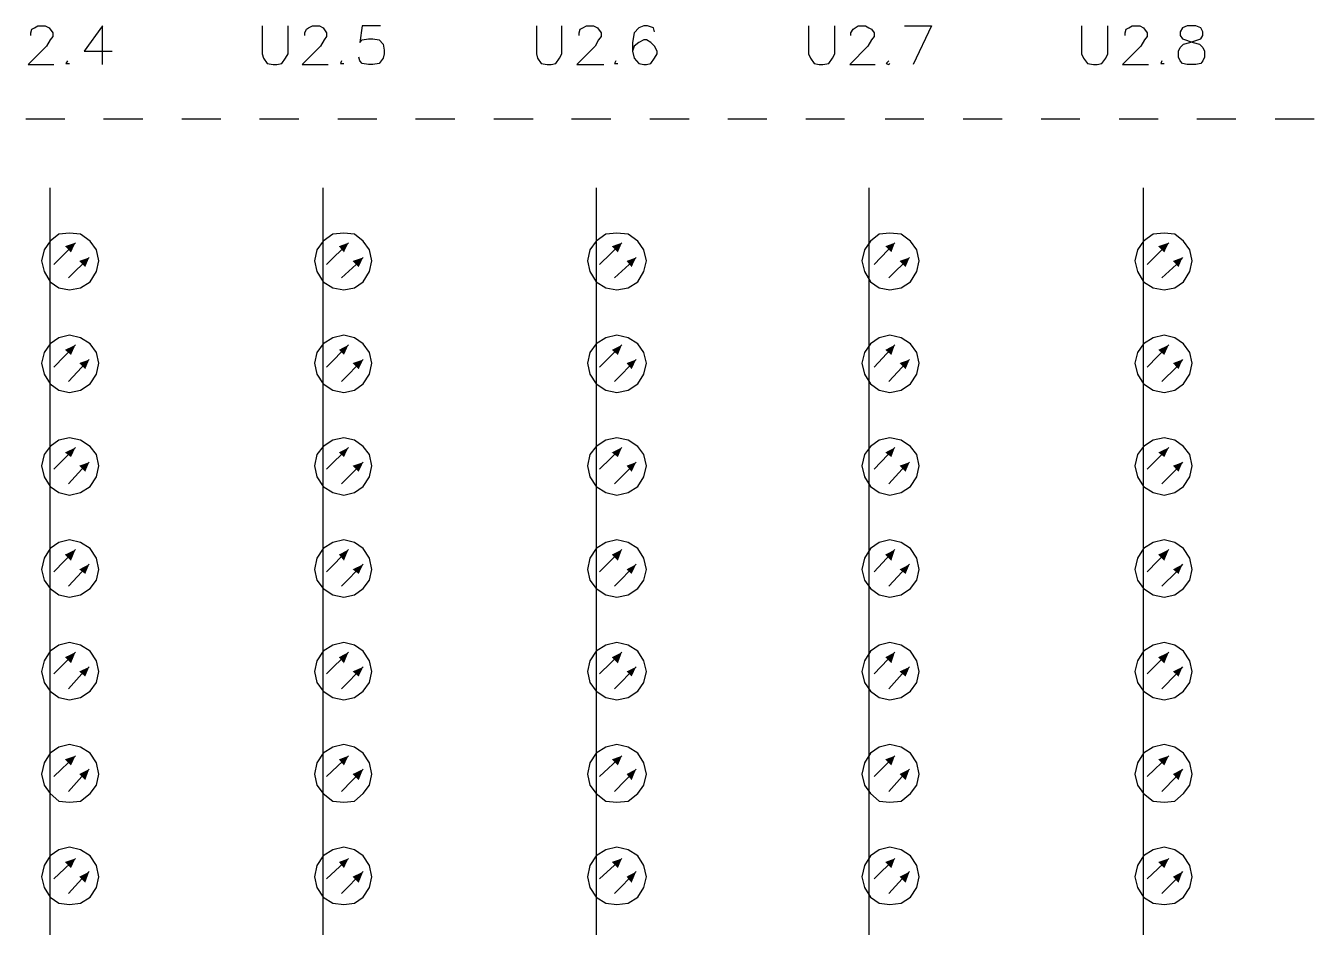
# Model space of a CAD drawing. Extents: x 386 to 646, y 166 to 262.
# Drawn here: x 447.6 to 514.1, y 215.6 to 262.2 of the extents above; entities that cross this region are included whole.
import ezdxf

# ---------------------------------------------------------------- set-up
doc = ezdxf.new("R2010")
doc.units = 0
doc.header["$MEASUREMENT"] = 0
doc.layers.get('0').update_dxf_attribs({"linetype": 'CONTINUOUS'})

msp = doc.modelspace()

# ---------------------------------------------------------------- hatches: boundary and pattern name
at = {"linetype": 'Continuous'}
for points in [[(449.98, 250.46), (450.216, 250.958), (449.666, 250.775)], [(464.056, 250.46), (464.292, 250.958), (463.794, 250.775)], [(478.184, 250.46), (478.393, 250.958), (477.869, 250.775)], [(492.285, 250.46), (492.469, 250.958), (491.971, 250.775)], [(506.361, 250.46), (506.597, 250.958), (506.046, 250.775)], [(450.714, 249.7), (450.924, 250.198), (450.4, 250.015)], [(464.816, 249.7), (465.052, 250.198), (464.501, 250.015)], [(478.891, 249.7), (479.127, 250.198), (478.629, 250.015)], [(493.019, 249.7), (493.229, 250.198), (492.705, 250.015)], [(507.095, 249.7), (507.304, 250.198), (506.806, 250.015)], [(449.98, 245.166), (450.216, 245.69), (449.666, 245.428)], [(464.056, 245.166), (464.292, 245.69), (463.794, 245.428)], [(478.184, 245.166), (478.393, 245.69), (477.869, 245.428)], [(492.285, 245.166), (492.469, 245.69), (491.971, 245.428)], [(506.361, 245.166), (506.597, 245.69), (506.046, 245.428)], [(450.714, 244.432), (450.924, 244.93), (450.4, 244.746)], [(464.816, 244.432), (465.052, 244.93), (464.501, 244.746)], [(478.891, 244.432), (479.127, 244.93), (478.629, 244.746)], [(493.019, 244.432), (493.229, 244.93), (492.705, 244.746)], [(507.095, 244.432), (507.304, 244.93), (506.806, 244.746)], [(449.98, 239.897), (450.216, 240.395), (449.666, 240.133)], [(464.056, 239.897), (464.292, 240.395), (463.794, 240.133)], [(478.184, 239.897), (478.393, 240.395), (477.869, 240.133)], [(492.285, 239.897), (492.469, 240.395), (491.971, 240.133)], [(506.361, 239.897), (506.597, 240.395), (506.046, 240.133)], [(450.714, 239.137), (450.924, 239.635), (450.4, 239.451)], [(464.816, 239.137), (465.052, 239.635), (464.501, 239.451)], [(478.891, 239.137), (479.127, 239.635), (478.629, 239.451)], [(493.019, 239.137), (493.229, 239.635), (492.705, 239.451)], [(507.095, 239.137), (507.304, 239.635), (506.806, 239.451)], [(449.98, 234.55), (450.216, 235.127), (449.666, 234.865)], [(464.056, 234.55), (464.292, 235.127), (463.794, 234.865)], [(478.184, 234.55), (478.393, 235.127), (477.869, 234.865)], [(492.285, 234.55), (492.469, 235.127), (491.971, 234.865)], [(506.361, 234.55), (506.597, 235.127), (506.046, 234.865)], [(450.714, 233.868), (450.924, 234.367), (450.4, 234.104)], [(464.816, 233.868), (465.052, 234.367), (464.501, 234.104)], [(478.891, 233.868), (479.127, 234.367), (478.629, 234.104)], [(493.019, 233.868), (493.229, 234.367), (492.705, 234.104)], [(507.095, 233.868), (507.304, 234.367), (506.806, 234.104)], [(449.98, 229.255), (450.216, 229.832), (449.666, 229.57)], [(464.056, 229.255), (464.292, 229.832), (463.794, 229.57)], [(478.184, 229.255), (478.393, 229.832), (477.869, 229.57)], [(492.285, 229.255), (492.469, 229.832), (491.971, 229.57)], [(506.361, 229.255), (506.597, 229.832), (506.046, 229.57)], [(450.714, 228.574), (450.924, 229.072), (450.4, 228.836)], [(464.816, 228.574), (465.052, 229.072), (464.501, 228.836)], [(478.891, 228.574), (479.127, 229.072), (478.629, 228.836)], [(493.019, 228.574), (493.229, 229.072), (492.705, 228.836)], [(507.095, 228.574), (507.304, 229.072), (506.806, 228.836)], [(449.98, 223.987), (450.216, 224.485), (449.666, 224.301)], [(464.056, 223.987), (464.292, 224.485), (463.794, 224.301)], [(478.184, 223.987), (478.393, 224.485), (477.869, 224.301)], [(492.285, 223.987), (492.469, 224.485), (491.971, 224.301)], [(506.361, 223.987), (506.597, 224.485), (506.046, 224.301)], [(450.714, 223.227), (450.924, 223.803), (450.4, 223.541)], [(464.816, 223.227), (465.052, 223.803), (464.501, 223.541)], [(478.891, 223.227), (479.127, 223.803), (478.629, 223.541)], [(493.019, 223.227), (493.229, 223.803), (492.705, 223.541)], [(507.095, 223.227), (507.304, 223.803), (506.806, 223.541)], [(449.98, 218.692), (450.216, 219.19), (449.666, 219.007)], [(464.056, 218.692), (464.292, 219.19), (463.794, 219.007)], [(478.184, 218.692), (478.393, 219.19), (477.869, 219.007)], [(492.285, 218.692), (492.469, 219.19), (491.971, 219.007)], [(506.361, 218.692), (506.597, 219.19), (506.046, 219.007)], [(450.714, 217.932), (450.924, 218.509), (450.4, 218.247)], [(464.816, 217.932), (465.052, 218.509), (464.501, 218.247)], [(478.891, 217.932), (479.127, 218.509), (478.629, 218.247)], [(493.019, 217.932), (493.229, 218.509), (492.705, 218.247)], [(507.095, 217.932), (507.304, 218.509), (506.806, 218.247)]]:
    msp.add_hatch(color=256, dxfattribs=at).paths.add_polyline_path(points)

# ---------------------------------------------------------------- linework, layer by layer
for p, q in [((447.909, 261.783), (447.962, 261.967)), ((447.962, 261.967), (448.093, 262.046)), ((448.093, 262.046), (448.276, 262.15)), ((448.276, 262.15), (448.643, 262.15)), ((448.643, 262.15), (448.853, 262.046)), ((448.853, 262.046), (449.037, 261.783)), ((451.605, 262.15), (450.662, 260.84)), ((451.605, 260.158), (451.605, 262.15)), ((459.836, 262.15), (459.836, 260.709)), ((461.172, 260.709), (461.172, 262.15)), ((462.037, 261.783), (462.116, 261.967)), ((462.116, 261.967), (462.221, 262.046)), ((462.221, 262.046), (462.431, 262.15)), ((462.431, 262.15), (462.798, 262.15)), ((462.798, 262.15), (462.981, 262.046)), ((462.981, 262.046), (463.164, 261.783)), ((464.999, 262.15), (464.868, 261.285)), ((465.943, 262.15), (464.999, 262.15)), ((473.99, 262.15), (473.99, 260.709)), ((475.3, 260.709), (475.3, 262.15)), ((476.191, 261.783), (476.244, 261.967)), ((476.244, 261.967), (476.375, 262.046)), ((476.375, 262.046), (476.558, 262.15)), ((476.558, 262.15), (476.925, 262.15)), ((476.925, 262.15), (477.135, 262.046)), ((477.135, 262.046), (477.319, 261.783)), ((479.258, 262.046), (479.022, 261.783)), ((479.52, 262.15), (479.258, 262.046)), ((479.704, 262.15), (479.52, 262.15)), ((480.018, 262.046), (479.704, 262.15)), ((480.071, 261.836), (480.018, 262.046)), ((488.013, 262.15), (488.013, 260.709)), ((489.376, 260.709), (489.376, 262.15)), ((490.188, 261.783), (490.319, 261.967)), ((490.319, 261.967), (490.581, 262.15)), ((490.581, 262.15), (490.948, 262.15)), ((490.948, 262.15), (491.132, 262.046)), ((491.132, 262.046), (491.263, 261.967)), ((491.263, 261.967), (491.394, 261.783)), ((492.967, 262.15), (494.356, 262.15)), ((494.356, 262.15), (493.412, 260.158)), ((502.088, 262.15), (502.088, 260.709)), ((503.451, 260.709), (503.451, 262.15)), ((504.342, 261.783), (504.395, 261.967)), ((504.395, 261.967), (504.526, 262.046)), ((504.526, 262.046), (504.709, 262.15)), ((504.709, 262.15), (505.103, 262.15)), ((505.103, 262.15), (505.286, 262.046)), ((505.286, 262.046), (505.469, 261.783)), ((507.304, 262.046), (507.173, 261.836)), ((507.173, 261.836), (507.173, 261.652)), ((507.54, 262.15), (507.304, 262.046)), ((507.986, 262.15), (507.54, 262.15)), ((508.248, 262.046), (507.986, 262.15)), ((508.353, 261.836), (508.248, 262.046)), ((508.353, 261.652), (508.353, 261.836)), ((447.909, 261.652), (447.909, 261.783)), ((448.906, 261.417), (448.722, 261.102)), ((449.037, 261.6), (448.906, 261.417)), ((449.037, 261.783), (449.037, 261.6)), ((462.037, 261.652), (462.037, 261.783)), ((463.033, 261.417), (462.85, 261.102)), ((463.164, 261.6), (463.033, 261.417)), ((463.164, 261.783), (463.164, 261.6)), ((464.868, 261.285), (464.999, 261.417)), ((464.999, 261.417), (465.314, 261.469)), ((465.314, 261.469), (465.55, 261.469)), ((465.55, 261.469), (465.864, 261.417)), ((465.864, 261.417), (466.074, 261.207)), ((466.074, 261.207), (466.126, 260.892)), ((476.191, 261.652), (476.191, 261.783)), ((477.187, 261.417), (477.004, 261.102)), ((477.319, 261.6), (477.187, 261.417)), ((477.319, 261.783), (477.319, 261.6)), ((479.022, 261.783), (478.944, 261.285)), ((478.944, 261.285), (478.944, 260.84)), ((479.258, 261.285), (479.022, 261.102)), ((479.52, 261.417), (479.258, 261.285)), ((479.651, 261.417), (479.52, 261.417)), ((479.887, 261.285), (479.651, 261.417)), ((480.071, 261.102), (479.887, 261.285)), ((490.188, 261.652), (490.188, 261.783)), ((491.263, 261.417), (491.079, 261.102)), ((491.394, 261.6), (491.263, 261.417)), ((491.394, 261.783), (491.394, 261.6)), ((504.342, 261.652), (504.342, 261.783)), ((505.338, 261.417), (505.155, 261.102)), ((505.469, 261.6), (505.338, 261.417)), ((505.469, 261.783), (505.469, 261.6)), ((507.173, 261.652), (507.304, 261.469)), ((507.173, 261.023), (507.357, 261.207)), ((507.304, 261.469), (507.855, 261.285)), ((507.357, 261.207), (507.671, 261.285)), ((507.671, 261.285), (508.248, 261.469)), ((507.855, 261.285), (508.169, 261.207)), ((508.169, 261.207), (508.353, 261.023)), ((508.248, 261.469), (508.353, 261.652)), ((448.722, 261.102), (447.778, 260.158)), ((450.662, 260.84), (452.103, 260.84)), ((459.836, 260.709), (459.914, 260.473)), ((459.914, 260.473), (460.098, 260.211)), ((460.858, 260.211), (461.041, 260.473)), ((461.041, 260.473), (461.172, 260.709)), ((462.85, 261.102), (461.906, 260.158)), ((464.868, 260.342), (464.816, 260.525)), ((466.074, 260.473), (465.864, 260.211)), ((466.126, 260.709), (466.074, 260.473)), ((466.126, 260.892), (466.126, 260.709)), ((473.99, 260.709), (474.042, 260.473)), ((474.042, 260.473), (474.226, 260.211)), ((474.986, 260.211), (475.169, 260.473)), ((475.169, 260.473), (475.3, 260.709)), ((477.004, 261.102), (476.06, 260.158)), ((479.022, 261.102), (478.944, 260.84)), ((478.944, 260.84), (479.022, 260.473)), ((479.022, 260.473), (479.258, 260.211)), ((479.887, 260.211), (480.071, 260.473)), ((480.202, 260.84), (480.071, 261.102)), ((480.071, 260.473), (480.202, 260.709)), ((480.202, 260.709), (480.202, 260.84)), ((488.013, 260.709), (488.118, 260.473)), ((488.118, 260.473), (488.301, 260.211)), ((489.061, 260.211), (489.245, 260.473)), ((489.245, 260.473), (489.376, 260.709)), ((491.079, 261.102), (490.136, 260.158)), ((502.088, 260.709), (502.193, 260.473)), ((502.193, 260.473), (502.403, 260.211)), ((503.137, 260.211), (503.346, 260.473)), ((503.346, 260.473), (503.451, 260.709)), ((505.155, 261.102), (504.211, 260.158)), ((507.095, 260.84), (507.173, 261.023)), ((507.095, 260.525), (507.095, 260.84)), ((507.173, 260.342), (507.095, 260.525)), ((508.353, 261.023), (508.431, 260.84)), ((508.431, 260.525), (508.353, 260.342)), ((508.431, 260.84), (508.431, 260.525)), ((447.778, 260.158), (449.089, 260.158)), ((449.797, 260.342), (449.718, 260.211)), ((449.718, 260.211), (449.902, 260.211)), ((460.098, 260.211), (460.412, 260.158)), ((460.412, 260.158), (460.596, 260.158)), ((460.596, 260.158), (460.858, 260.211)), ((461.906, 260.158), (463.243, 260.158)), ((463.925, 260.342), (463.872, 260.211)), ((463.872, 260.211), (464.056, 260.211)), ((464.999, 260.211), (464.868, 260.342)), ((465.314, 260.158), (464.999, 260.211)), ((465.55, 260.158), (465.314, 260.158)), ((465.864, 260.211), (465.55, 260.158)), ((474.226, 260.211), (474.54, 260.158)), ((474.54, 260.158), (474.75, 260.158)), ((474.75, 260.158), (474.986, 260.211)), ((476.06, 260.158), (477.45, 260.158)), ((478.079, 260.342), (478, 260.211)), ((478, 260.211), (478.184, 260.211)), ((479.258, 260.211), (479.52, 260.158)), ((479.52, 260.158), (479.651, 260.158)), ((479.651, 260.158), (479.887, 260.211)), ((488.301, 260.211), (488.563, 260.158)), ((488.563, 260.158), (488.747, 260.158)), ((488.747, 260.158), (489.061, 260.211)), ((490.136, 260.158), (491.446, 260.158)), ((492.154, 260.342), (492.023, 260.211)), ((492.023, 260.211), (492.154, 260.158)), ((492.154, 260.158), (492.207, 260.211)), ((502.403, 260.211), (502.717, 260.158)), ((502.717, 260.158), (502.901, 260.158)), ((502.901, 260.158), (503.137, 260.211)), ((504.211, 260.158), (505.548, 260.158)), ((506.23, 260.342), (506.177, 260.211)), ((506.177, 260.211), (506.361, 260.211)), ((507.304, 260.211), (507.173, 260.342)), ((507.54, 260.158), (507.304, 260.211)), ((507.986, 260.158), (507.54, 260.158)), ((508.248, 260.211), (507.986, 260.158)), ((508.353, 260.342), (508.248, 260.211)), ((449.666, 257.328), (447.647, 257.328)), ((453.676, 257.328), (451.658, 257.328)), ((457.713, 257.328), (455.694, 257.328)), ((461.723, 257.328), (459.705, 257.328)), ((465.759, 257.328), (463.741, 257.328)), ((469.77, 257.328), (467.751, 257.328)), ((473.806, 257.328), (471.788, 257.328)), ((477.817, 257.328), (475.798, 257.328)), ((481.853, 257.328), (479.835, 257.328)), ((485.863, 257.328), (483.845, 257.328)), ((489.874, 257.328), (487.882, 257.328)), ((493.963, 257.328), (491.971, 257.328)), ((497.999, 257.328), (495.981, 257.328)), ((502.01, 257.328), (500.018, 257.328)), ((506.046, 257.328), (504.028, 257.328)), ((510.056, 257.328), (508.038, 257.328)), ((514.093, 257.328), (512.075, 257.328)), ((448.906, 172.665), (448.906, 253.789)), ((462.981, 172.665), (462.981, 253.789)), ((477.056, 253.789), (477.056, 172.665)), ((491.132, 253.789), (491.132, 172.665)), ((505.286, 172.665), (505.286, 253.789)), ((449.351, 251.404), (448.906, 251.037)), ((449.902, 251.456), (449.351, 251.404)), ((450.478, 251.404), (449.902, 251.456)), ((450.976, 251.037), (450.478, 251.404)), ((463.479, 251.404), (462.981, 251.037)), ((464.056, 251.456), (463.479, 251.404)), ((464.606, 251.404), (464.056, 251.456)), ((465.052, 251.037), (464.606, 251.404)), ((477.554, 251.404), (477.056, 251.037)), ((478.131, 251.456), (477.554, 251.404)), ((478.708, 251.404), (478.131, 251.456)), ((479.206, 251.037), (478.708, 251.404)), ((491.656, 251.404), (491.211, 251.037)), ((492.207, 251.456), (491.656, 251.404)), ((492.783, 251.404), (492.207, 251.456)), ((493.281, 251.037), (492.783, 251.404)), ((505.784, 251.404), (505.286, 251.037)), ((506.361, 251.456), (505.784, 251.404)), ((506.911, 251.404), (506.361, 251.456)), ((507.357, 251.037), (506.911, 251.404)), ((448.591, 250.591), (448.46, 250.015)), ((448.906, 251.037), (448.591, 250.591)), ((450.216, 250.958), (449.089, 249.831)), ((451.291, 250.591), (450.976, 251.037)), ((451.422, 250.015), (451.291, 250.591)), ((462.666, 250.591), (462.535, 250.015)), ((462.981, 251.037), (462.666, 250.591)), ((464.292, 250.958), (463.164, 249.831)), ((465.366, 250.591), (465.052, 251.037)), ((465.497, 250.015), (465.366, 250.591)), ((476.742, 250.591), (476.611, 250.015)), ((477.056, 251.037), (476.742, 250.591)), ((478.393, 250.958), (477.24, 249.831)), ((479.52, 250.591), (479.206, 251.037)), ((479.651, 250.015), (479.52, 250.591)), ((490.896, 250.591), (490.765, 250.015)), ((491.211, 251.037), (490.896, 250.591)), ((492.469, 250.958), (491.394, 249.831)), ((493.596, 250.591), (493.281, 251.037)), ((493.727, 250.015), (493.596, 250.591)), ((504.971, 250.591), (504.84, 250.015)), ((505.286, 251.037), (504.971, 250.591)), ((506.597, 250.958), (505.469, 249.831)), ((507.671, 250.591), (507.357, 251.037)), ((507.802, 250.015), (507.671, 250.591)), ((448.46, 250.015), (448.591, 249.464)), ((450.924, 250.198), (449.849, 249.15)), ((451.291, 249.464), (451.422, 250.015)), ((462.535, 250.015), (462.666, 249.464)), ((465.052, 250.198), (464.685, 249.831)), ((465.366, 249.464), (465.497, 250.015)), ((476.611, 250.015), (476.742, 249.464)), ((479.127, 250.198), (478.76, 249.831)), ((479.52, 249.464), (479.651, 250.015)), ((490.765, 250.015), (490.896, 249.464)), ((493.229, 250.198), (492.154, 249.15)), ((493.596, 249.464), (493.727, 250.015)), ((504.84, 250.015), (504.971, 249.464)), ((507.304, 250.198), (506.99, 249.831)), ((507.671, 249.464), (507.802, 250.015)), ((448.591, 249.464), (448.906, 248.94)), ((450.976, 248.94), (451.291, 249.464)), ((462.666, 249.464), (462.981, 248.94)), ((464.685, 249.831), (463.925, 249.15)), ((465.052, 248.94), (465.366, 249.464)), ((476.742, 249.464), (477.056, 248.94)), ((478.76, 249.831), (478, 249.15)), ((479.206, 248.94), (479.52, 249.464)), ((490.896, 249.464), (491.211, 248.94)), ((493.281, 248.94), (493.596, 249.464)), ((504.971, 249.464), (505.286, 248.94)), ((506.99, 249.831), (506.23, 249.15)), ((507.357, 248.94), (507.671, 249.464)), ((448.906, 248.94), (449.351, 248.625)), ((449.351, 248.625), (449.902, 248.521)), ((449.902, 248.521), (450.478, 248.625)), ((450.478, 248.625), (450.976, 248.94)), ((462.981, 248.94), (463.479, 248.625)), ((463.479, 248.625), (464.056, 248.521)), ((464.056, 248.521), (464.606, 248.625)), ((464.606, 248.625), (465.052, 248.94)), ((477.056, 248.94), (477.554, 248.625)), ((477.554, 248.625), (478.131, 248.521)), ((478.131, 248.521), (478.708, 248.625)), ((478.708, 248.625), (479.206, 248.94)), ((491.211, 248.94), (491.656, 248.625)), ((491.656, 248.625), (492.207, 248.521)), ((492.207, 248.521), (492.783, 248.625)), ((492.783, 248.625), (493.281, 248.94)), ((505.286, 248.94), (505.784, 248.625)), ((505.784, 248.625), (506.361, 248.521)), ((506.361, 248.521), (506.911, 248.625)), ((506.911, 248.625), (507.357, 248.94)), ((449.351, 246.057), (448.906, 245.742)), ((449.902, 246.188), (449.351, 246.057)), ((450.478, 246.057), (449.902, 246.188)), ((450.976, 245.742), (450.478, 246.057)), ((463.479, 246.057), (462.981, 245.742)), ((464.056, 246.188), (463.479, 246.057)), ((464.606, 246.057), (464.056, 246.188)), ((465.052, 245.742), (464.606, 246.057)), ((477.554, 246.057), (477.056, 245.742)), ((478.131, 246.188), (477.554, 246.057)), ((478.708, 246.057), (478.131, 246.188)), ((479.206, 245.742), (478.708, 246.057)), ((491.656, 246.057), (491.211, 245.742)), ((492.207, 246.188), (491.656, 246.057)), ((492.783, 246.057), (492.207, 246.188)), ((493.281, 245.742), (492.783, 246.057)), ((505.784, 246.057), (505.286, 245.742)), ((506.361, 246.188), (505.784, 246.057)), ((506.911, 246.057), (506.361, 246.188)), ((507.357, 245.742), (506.911, 246.057)), ((448.591, 245.297), (448.46, 244.746)), ((448.906, 245.742), (448.591, 245.297)), ((450.216, 245.69), (449.089, 244.536)), ((451.291, 245.297), (450.976, 245.742)), ((451.422, 244.746), (451.291, 245.297)), ((462.666, 245.297), (462.535, 244.746)), ((462.981, 245.742), (462.666, 245.297)), ((464.292, 245.69), (463.164, 244.536)), ((465.366, 245.297), (465.052, 245.742)), ((465.497, 244.746), (465.366, 245.297)), ((476.742, 245.297), (476.611, 244.746)), ((477.056, 245.742), (476.742, 245.297)), ((478.393, 245.69), (477.24, 244.536)), ((479.52, 245.297), (479.206, 245.742)), ((479.651, 244.746), (479.52, 245.297)), ((490.896, 245.297), (490.765, 244.746)), ((491.211, 245.742), (490.896, 245.297)), ((492.469, 245.69), (491.394, 244.536)), ((493.596, 245.297), (493.281, 245.742)), ((493.727, 244.746), (493.596, 245.297)), ((504.971, 245.297), (504.84, 244.746)), ((505.286, 245.742), (504.971, 245.297)), ((506.597, 245.69), (505.469, 244.536)), ((507.671, 245.297), (507.357, 245.742)), ((507.802, 244.746), (507.671, 245.297)), ((448.46, 244.746), (448.591, 244.17)), ((450.531, 244.536), (449.849, 243.803)), ((450.924, 244.93), (450.531, 244.536)), ((451.291, 244.17), (451.422, 244.746)), ((462.535, 244.746), (462.666, 244.17)), ((465.052, 244.93), (463.925, 243.803)), ((465.366, 244.17), (465.497, 244.746)), ((476.611, 244.746), (476.742, 244.17)), ((479.127, 244.93), (478, 243.803)), ((479.52, 244.17), (479.651, 244.746)), ((490.765, 244.746), (490.896, 244.17)), ((492.836, 244.536), (492.154, 243.803)), ((493.229, 244.93), (492.836, 244.536)), ((493.596, 244.17), (493.727, 244.746)), ((504.84, 244.746), (504.971, 244.17)), ((506.99, 244.536), (506.23, 243.803)), ((507.304, 244.93), (506.99, 244.536)), ((507.671, 244.17), (507.802, 244.746)), ((448.591, 244.17), (448.906, 243.672)), ((450.976, 243.672), (451.291, 244.17)), ((462.666, 244.17), (462.981, 243.672)), ((465.052, 243.672), (465.366, 244.17)), ((476.742, 244.17), (477.056, 243.672)), ((479.206, 243.672), (479.52, 244.17)), ((490.896, 244.17), (491.211, 243.672)), ((493.281, 243.672), (493.596, 244.17)), ((504.971, 244.17), (505.286, 243.672)), ((507.357, 243.672), (507.671, 244.17)), ((448.906, 243.672), (449.351, 243.357)), ((449.351, 243.357), (449.902, 243.226)), ((449.902, 243.226), (450.478, 243.357)), ((450.478, 243.357), (450.976, 243.672)), ((462.981, 243.672), (463.479, 243.357)), ((463.479, 243.357), (464.056, 243.226)), ((464.056, 243.226), (464.606, 243.357)), ((464.606, 243.357), (465.052, 243.672)), ((477.056, 243.672), (477.554, 243.357)), ((477.554, 243.357), (478.131, 243.226)), ((478.131, 243.226), (478.708, 243.357)), ((478.708, 243.357), (479.206, 243.672)), ((491.211, 243.672), (491.656, 243.357)), ((491.656, 243.357), (492.207, 243.226)), ((492.207, 243.226), (492.783, 243.357)), ((492.783, 243.357), (493.281, 243.672)), ((505.286, 243.672), (505.784, 243.357)), ((505.784, 243.357), (506.361, 243.226)), ((506.361, 243.226), (506.911, 243.357)), ((506.911, 243.357), (507.357, 243.672)), ((449.351, 240.762), (448.906, 240.448)), ((449.902, 240.893), (449.351, 240.762)), ((450.478, 240.762), (449.902, 240.893)), ((450.976, 240.448), (450.478, 240.762)), ((463.479, 240.762), (462.981, 240.448)), ((464.056, 240.893), (463.479, 240.762)), ((464.606, 240.762), (464.056, 240.893)), ((465.052, 240.448), (464.606, 240.762)), ((477.554, 240.762), (477.056, 240.448)), ((478.131, 240.893), (477.554, 240.762)), ((478.708, 240.762), (478.131, 240.893)), ((479.206, 240.448), (478.708, 240.762)), ((491.656, 240.762), (491.211, 240.448)), ((492.207, 240.893), (491.656, 240.762)), ((492.783, 240.762), (492.207, 240.893)), ((493.281, 240.448), (492.783, 240.762)), ((505.784, 240.762), (505.286, 240.448)), ((506.361, 240.893), (505.784, 240.762)), ((506.911, 240.762), (506.361, 240.893)), ((507.357, 240.448), (506.911, 240.762)), ((448.591, 240.028), (448.46, 239.451)), ((448.906, 240.448), (448.591, 240.028)), ((450.216, 240.395), (449.089, 239.268)), ((451.291, 240.028), (450.976, 240.448)), ((451.422, 239.451), (451.291, 240.028)), ((462.666, 240.028), (462.535, 239.451)), ((462.981, 240.448), (462.666, 240.028)), ((464.292, 240.395), (463.164, 239.268)), ((465.366, 240.028), (465.052, 240.448)), ((465.497, 239.451), (465.366, 240.028)), ((476.742, 240.028), (476.611, 239.451)), ((477.056, 240.448), (476.742, 240.028)), ((478.393, 240.395), (477.24, 239.268)), ((479.52, 240.028), (479.206, 240.448)), ((479.651, 239.451), (479.52, 240.028)), ((490.896, 240.028), (490.765, 239.451)), ((491.211, 240.448), (490.896, 240.028)), ((492.469, 240.395), (491.394, 239.268)), ((493.596, 240.028), (493.281, 240.448)), ((493.727, 239.451), (493.596, 240.028)), ((504.971, 240.028), (504.84, 239.451)), ((505.286, 240.448), (504.971, 240.028)), ((506.597, 240.395), (505.469, 239.268)), ((507.671, 240.028), (507.357, 240.448)), ((507.802, 239.451), (507.671, 240.028)), ((448.46, 239.451), (448.591, 238.875)), ((450.531, 239.268), (449.849, 238.508)), ((450.924, 239.635), (450.531, 239.268)), ((451.291, 238.875), (451.422, 239.451)), ((462.535, 239.451), (462.666, 238.875)), ((465.052, 239.635), (463.925, 238.508)), ((465.366, 238.875), (465.497, 239.451)), ((476.611, 239.451), (476.742, 238.875)), ((479.127, 239.635), (478, 238.508)), ((479.52, 238.875), (479.651, 239.451)), ((490.765, 239.451), (490.896, 238.875)), ((492.836, 239.268), (492.154, 238.508)), ((493.229, 239.635), (492.836, 239.268)), ((493.596, 238.875), (493.727, 239.451)), ((504.84, 239.451), (504.971, 238.875)), ((506.99, 239.268), (506.23, 238.508)), ((507.304, 239.635), (506.99, 239.268)), ((507.671, 238.875), (507.802, 239.451)), ((448.591, 238.875), (448.906, 238.377)), ((450.976, 238.377), (451.291, 238.875)), ((462.666, 238.875), (462.981, 238.377)), ((465.052, 238.377), (465.366, 238.875)), ((476.742, 238.875), (477.056, 238.377)), ((479.206, 238.377), (479.52, 238.875)), ((490.896, 238.875), (491.211, 238.377)), ((493.281, 238.377), (493.596, 238.875)), ((504.971, 238.875), (505.286, 238.377)), ((507.357, 238.377), (507.671, 238.875)), ((448.906, 238.377), (449.351, 238.062)), ((449.351, 238.062), (449.902, 237.931)), ((449.902, 237.931), (450.478, 238.062)), ((450.478, 238.062), (450.976, 238.377)), ((462.981, 238.377), (463.479, 238.062)), ((463.479, 238.062), (464.056, 237.931)), ((464.056, 237.931), (464.606, 238.062)), ((464.606, 238.062), (465.052, 238.377)), ((477.056, 238.377), (477.554, 238.062)), ((477.554, 238.062), (478.131, 237.931)), ((478.131, 237.931), (478.708, 238.062)), ((478.708, 238.062), (479.206, 238.377)), ((491.211, 238.377), (491.656, 238.062)), ((491.656, 238.062), (492.207, 237.931)), ((492.207, 237.931), (492.783, 238.062)), ((492.783, 238.062), (493.281, 238.377)), ((505.286, 238.377), (505.784, 238.062)), ((505.784, 238.062), (506.361, 237.931)), ((506.361, 237.931), (506.911, 238.062)), ((506.911, 238.062), (507.357, 238.377)), ((449.351, 235.494), (448.906, 235.179)), ((449.902, 235.625), (449.351, 235.494)), ((450.478, 235.494), (449.902, 235.625)), ((450.976, 235.179), (450.478, 235.494)), ((463.479, 235.494), (462.981, 235.179)), ((464.056, 235.625), (463.479, 235.494)), ((464.606, 235.494), (464.056, 235.625)), ((465.052, 235.179), (464.606, 235.494)), ((477.554, 235.494), (477.056, 235.179)), ((478.131, 235.625), (477.554, 235.494)), ((478.708, 235.494), (478.131, 235.625)), ((479.206, 235.179), (478.708, 235.494)), ((491.656, 235.494), (491.211, 235.179)), ((492.207, 235.625), (491.656, 235.494)), ((492.783, 235.494), (492.207, 235.625)), ((493.281, 235.179), (492.783, 235.494)), ((505.784, 235.494), (505.286, 235.179)), ((506.361, 235.625), (505.784, 235.494)), ((506.911, 235.494), (506.361, 235.625)), ((507.357, 235.179), (506.911, 235.494)), ((448.591, 234.681), (448.46, 234.104)), ((448.906, 235.179), (448.591, 234.681)), ((450.216, 235.127), (449.089, 233.973)), ((451.291, 234.681), (450.976, 235.179)), ((451.422, 234.104), (451.291, 234.681)), ((462.666, 234.681), (462.535, 234.104)), ((462.981, 235.179), (462.666, 234.681)), ((464.292, 235.127), (463.164, 233.973)), ((465.366, 234.681), (465.052, 235.179)), ((465.497, 234.104), (465.366, 234.681)), ((476.742, 234.681), (476.611, 234.104)), ((477.056, 235.179), (476.742, 234.681)), ((478.393, 235.127), (477.24, 233.973)), ((479.52, 234.681), (479.206, 235.179)), ((479.651, 234.104), (479.52, 234.681)), ((490.896, 234.681), (490.765, 234.104)), ((491.211, 235.179), (490.896, 234.681)), ((492.469, 235.127), (491.394, 233.973)), ((493.596, 234.681), (493.281, 235.179)), ((493.727, 234.104), (493.596, 234.681)), ((504.971, 234.681), (504.84, 234.104)), ((505.286, 235.179), (504.971, 234.681)), ((506.597, 235.127), (505.469, 233.973)), ((507.671, 234.681), (507.357, 235.179)), ((507.802, 234.104), (507.671, 234.681)), ((448.46, 234.104), (448.591, 233.554)), ((450.531, 233.973), (449.849, 233.239)), ((450.924, 234.367), (450.531, 233.973)), ((451.291, 233.554), (451.422, 234.104)), ((462.535, 234.104), (462.666, 233.554)), ((465.052, 234.367), (463.925, 233.239)), ((465.366, 233.554), (465.497, 234.104)), ((476.611, 234.104), (476.742, 233.554)), ((479.127, 234.367), (478, 233.239)), ((479.52, 233.554), (479.651, 234.104)), ((490.765, 234.104), (490.896, 233.554)), ((492.836, 233.973), (492.154, 233.239)), ((493.229, 234.367), (492.836, 233.973)), ((493.596, 233.554), (493.727, 234.104)), ((504.84, 234.104), (504.971, 233.554)), ((506.99, 233.973), (506.23, 233.239)), ((507.304, 234.367), (506.99, 233.973)), ((507.671, 233.554), (507.802, 234.104)), ((448.591, 233.554), (448.906, 233.108)), ((450.976, 233.108), (451.291, 233.554)), ((462.666, 233.554), (462.981, 233.108)), ((465.052, 233.108), (465.366, 233.554)), ((476.742, 233.554), (477.056, 233.108)), ((479.206, 233.108), (479.52, 233.554)), ((490.896, 233.554), (491.211, 233.108)), ((493.281, 233.108), (493.596, 233.554)), ((504.971, 233.554), (505.286, 233.108)), ((507.357, 233.108), (507.671, 233.554)), ((448.906, 233.108), (449.351, 232.794)), ((449.351, 232.794), (449.902, 232.663)), ((449.902, 232.663), (450.478, 232.794)), ((450.478, 232.794), (450.976, 233.108)), ((462.981, 233.108), (463.479, 232.794)), ((463.479, 232.794), (464.056, 232.663)), ((464.056, 232.663), (464.606, 232.794)), ((464.606, 232.794), (465.052, 233.108)), ((477.056, 233.108), (477.554, 232.794)), ((477.554, 232.794), (478.131, 232.663)), ((478.131, 232.663), (478.708, 232.794)), ((478.708, 232.794), (479.206, 233.108)), ((491.211, 233.108), (491.656, 232.794)), ((491.656, 232.794), (492.207, 232.663)), ((492.207, 232.663), (492.783, 232.794)), ((492.783, 232.794), (493.281, 233.108)), ((505.286, 233.108), (505.784, 232.794)), ((505.784, 232.794), (506.361, 232.663)), ((506.361, 232.663), (506.911, 232.794)), ((506.911, 232.794), (507.357, 233.108)), ((449.351, 230.199), (448.906, 229.884)), ((449.902, 230.33), (449.351, 230.199)), ((450.478, 230.199), (449.902, 230.33)), ((450.976, 229.884), (450.478, 230.199)), ((463.479, 230.199), (462.981, 229.884)), ((464.056, 230.33), (463.479, 230.199)), ((464.606, 230.199), (464.056, 230.33)), ((465.052, 229.884), (464.606, 230.199)), ((477.554, 230.199), (477.056, 229.884)), ((478.131, 230.33), (477.554, 230.199)), ((478.708, 230.199), (478.131, 230.33)), ((479.206, 229.884), (478.708, 230.199)), ((491.656, 230.199), (491.211, 229.884)), ((492.207, 230.33), (491.656, 230.199)), ((492.783, 230.199), (492.207, 230.33)), ((493.281, 229.884), (492.783, 230.199)), ((505.784, 230.199), (505.286, 229.884)), ((506.361, 230.33), (505.784, 230.199)), ((506.911, 230.199), (506.361, 230.33)), ((507.357, 229.884), (506.911, 230.199)), ((448.591, 229.386), (448.46, 228.836)), ((448.906, 229.884), (448.591, 229.386)), ((450.216, 229.832), (449.089, 228.705)), ((451.291, 229.386), (450.976, 229.884)), ((451.422, 228.836), (451.291, 229.386)), ((462.666, 229.386), (462.535, 228.836)), ((462.981, 229.884), (462.666, 229.386)), ((464.292, 229.832), (463.164, 228.705)), ((465.366, 229.386), (465.052, 229.884)), ((465.497, 228.836), (465.366, 229.386)), ((476.742, 229.386), (476.611, 228.836)), ((477.056, 229.884), (476.742, 229.386)), ((478.393, 229.832), (477.24, 228.705)), ((479.52, 229.386), (479.206, 229.884)), ((479.651, 228.836), (479.52, 229.386)), ((490.896, 229.386), (490.765, 228.836)), ((491.211, 229.884), (490.896, 229.386)), ((492.469, 229.832), (491.394, 228.705)), ((493.596, 229.386), (493.281, 229.884)), ((493.727, 228.836), (493.596, 229.386)), ((504.971, 229.386), (504.84, 228.836)), ((505.286, 229.884), (504.971, 229.386)), ((506.597, 229.832), (505.469, 228.705)), ((507.671, 229.386), (507.357, 229.884)), ((507.802, 228.836), (507.671, 229.386)), ((448.46, 228.836), (448.591, 228.259)), ((450.531, 228.705), (449.849, 227.945)), ((450.924, 229.072), (450.531, 228.705)), ((451.291, 228.259), (451.422, 228.836)), ((462.535, 228.836), (462.666, 228.259)), ((465.052, 229.072), (463.925, 227.945)), ((465.366, 228.259), (465.497, 228.836)), ((476.611, 228.836), (476.742, 228.259)), ((479.127, 229.072), (478, 227.945)), ((479.52, 228.259), (479.651, 228.836)), ((490.765, 228.836), (490.896, 228.259)), ((492.836, 228.705), (492.154, 227.945)), ((493.229, 229.072), (492.836, 228.705)), ((493.596, 228.259), (493.727, 228.836)), ((504.84, 228.836), (504.971, 228.259)), ((506.99, 228.705), (506.23, 227.945)), ((507.304, 229.072), (506.99, 228.705)), ((507.671, 228.259), (507.802, 228.836)), ((448.591, 228.259), (448.906, 227.814)), ((450.976, 227.814), (451.291, 228.259)), ((462.666, 228.259), (462.981, 227.814)), ((465.052, 227.814), (465.366, 228.259)), ((476.742, 228.259), (477.056, 227.814)), ((479.206, 227.814), (479.52, 228.259)), ((490.896, 228.259), (491.211, 227.814)), ((493.281, 227.814), (493.596, 228.259)), ((504.971, 228.259), (505.286, 227.814)), ((507.357, 227.814), (507.671, 228.259)), ((448.906, 227.814), (449.351, 227.499)), ((449.351, 227.499), (449.902, 227.368)), ((449.902, 227.368), (450.478, 227.499)), ((450.478, 227.499), (450.976, 227.814)), ((462.981, 227.814), (463.479, 227.499)), ((463.479, 227.499), (464.056, 227.368)), ((464.056, 227.368), (464.606, 227.499)), ((464.606, 227.499), (465.052, 227.814)), ((477.056, 227.814), (477.554, 227.499)), ((477.554, 227.499), (478.131, 227.368)), ((478.131, 227.368), (478.708, 227.499)), ((478.708, 227.499), (479.206, 227.814)), ((491.211, 227.814), (491.656, 227.499)), ((491.656, 227.499), (492.207, 227.368)), ((492.207, 227.368), (492.783, 227.499)), ((492.783, 227.499), (493.281, 227.814)), ((505.286, 227.814), (505.784, 227.499)), ((505.784, 227.499), (506.361, 227.368)), ((506.361, 227.368), (506.911, 227.499)), ((506.911, 227.499), (507.357, 227.814)), ((448.906, 224.616), (448.591, 224.118)), ((449.351, 224.93), (448.906, 224.616)), ((449.902, 225.061), (449.351, 224.93)), ((450.478, 224.93), (449.902, 225.061)), ((450.976, 224.616), (450.478, 224.93)), ((451.291, 224.118), (450.976, 224.616)), ((462.981, 224.616), (462.666, 224.118)), ((463.479, 224.93), (462.981, 224.616)), ((464.056, 225.061), (463.479, 224.93)), ((464.606, 224.93), (464.056, 225.061)), ((465.052, 224.616), (464.606, 224.93)), ((465.366, 224.118), (465.052, 224.616)), ((477.056, 224.616), (476.742, 224.118)), ((477.554, 224.93), (477.056, 224.616)), ((478.131, 225.061), (477.554, 224.93)), ((478.708, 224.93), (478.131, 225.061)), ((479.206, 224.616), (478.708, 224.93)), ((479.52, 224.118), (479.206, 224.616)), ((491.211, 224.616), (490.896, 224.118)), ((491.656, 224.93), (491.211, 224.616)), ((492.207, 225.061), (491.656, 224.93)), ((492.783, 224.93), (492.207, 225.061)), ((493.281, 224.616), (492.783, 224.93)), ((493.596, 224.118), (493.281, 224.616)), ((505.286, 224.616), (504.971, 224.118)), ((505.784, 224.93), (505.286, 224.616)), ((506.361, 225.061), (505.784, 224.93)), ((506.911, 224.93), (506.361, 225.061)), ((507.357, 224.616), (506.911, 224.93)), ((507.671, 224.118), (507.357, 224.616)), ((448.591, 224.118), (448.46, 223.541)), ((450.216, 224.485), (449.089, 223.41)), ((451.422, 223.541), (451.291, 224.118)), ((462.666, 224.118), (462.535, 223.541)), ((464.292, 224.485), (463.164, 223.41)), ((465.497, 223.541), (465.366, 224.118)), ((476.742, 224.118), (476.611, 223.541)), ((478.393, 224.485), (477.24, 223.41)), ((479.651, 223.541), (479.52, 224.118)), ((490.896, 224.118), (490.765, 223.541)), ((492.469, 224.485), (491.394, 223.41)), ((493.727, 223.541), (493.596, 224.118)), ((504.971, 224.118), (504.84, 223.541)), ((506.597, 224.485), (505.469, 223.41)), ((507.802, 223.541), (507.671, 224.118)), ((448.46, 223.541), (448.591, 222.965)), ((450.531, 223.41), (449.849, 222.65)), ((450.924, 223.803), (450.531, 223.41)), ((451.291, 222.965), (451.422, 223.541)), ((462.535, 223.541), (462.666, 222.965)), ((465.052, 223.803), (463.925, 222.65)), ((465.366, 222.965), (465.497, 223.541)), ((476.611, 223.541), (476.742, 222.965)), ((479.127, 223.803), (478, 222.65)), ((479.52, 222.965), (479.651, 223.541)), ((490.765, 223.541), (490.896, 222.965)), ((492.836, 223.41), (492.154, 222.65)), ((493.229, 223.803), (492.836, 223.41)), ((493.596, 222.965), (493.727, 223.541)), ((504.84, 223.541), (504.971, 222.965)), ((506.99, 223.41), (506.23, 222.65)), ((507.304, 223.803), (506.99, 223.41)), ((507.671, 222.965), (507.802, 223.541)), ((448.591, 222.965), (448.906, 222.545)), ((450.976, 222.545), (451.291, 222.965)), ((462.666, 222.965), (462.981, 222.545)), ((465.052, 222.545), (465.366, 222.965)), ((476.742, 222.965), (477.056, 222.545)), ((479.206, 222.545), (479.52, 222.965)), ((490.896, 222.965), (491.211, 222.545)), ((493.281, 222.545), (493.596, 222.965)), ((504.971, 222.965), (505.286, 222.545)), ((507.357, 222.545), (507.671, 222.965)), ((448.906, 222.545), (449.351, 222.152)), ((449.351, 222.152), (449.902, 222.1)), ((449.902, 222.1), (450.478, 222.152)), ((450.478, 222.152), (450.976, 222.545)), ((462.981, 222.545), (463.479, 222.152)), ((463.479, 222.152), (464.056, 222.1)), ((464.056, 222.1), (464.606, 222.152)), ((464.606, 222.152), (465.052, 222.545)), ((477.056, 222.545), (477.554, 222.152)), ((477.554, 222.152), (478.131, 222.1)), ((478.131, 222.1), (478.708, 222.152)), ((478.708, 222.152), (479.206, 222.545)), ((491.211, 222.545), (491.656, 222.152)), ((491.656, 222.152), (492.207, 222.1)), ((492.207, 222.1), (492.783, 222.152)), ((492.783, 222.152), (493.281, 222.545)), ((505.286, 222.545), (505.784, 222.152)), ((505.784, 222.152), (506.361, 222.1)), ((506.361, 222.1), (506.911, 222.152)), ((506.911, 222.152), (507.357, 222.545)), ((448.906, 219.321), (448.591, 218.823)), ((449.351, 219.636), (448.906, 219.321)), ((449.902, 219.767), (449.351, 219.636)), ((450.478, 219.636), (449.902, 219.767)), ((450.976, 219.321), (450.478, 219.636)), ((451.291, 218.823), (450.976, 219.321)), ((462.981, 219.321), (462.666, 218.823)), ((463.479, 219.636), (462.981, 219.321)), ((464.056, 219.767), (463.479, 219.636)), ((464.606, 219.636), (464.056, 219.767)), ((465.052, 219.321), (464.606, 219.636)), ((465.366, 218.823), (465.052, 219.321)), ((477.056, 219.321), (476.742, 218.823)), ((477.554, 219.636), (477.056, 219.321)), ((478.131, 219.767), (477.554, 219.636)), ((478.708, 219.636), (478.131, 219.767)), ((479.206, 219.321), (478.708, 219.636)), ((479.52, 218.823), (479.206, 219.321)), ((491.211, 219.321), (490.896, 218.823)), ((491.656, 219.636), (491.211, 219.321)), ((492.207, 219.767), (491.656, 219.636)), ((492.783, 219.636), (492.207, 219.767)), ((493.281, 219.321), (492.783, 219.636)), ((493.596, 218.823), (493.281, 219.321)), ((505.286, 219.321), (504.971, 218.823)), ((505.784, 219.636), (505.286, 219.321)), ((506.361, 219.767), (505.784, 219.636)), ((506.911, 219.636), (506.361, 219.767)), ((507.357, 219.321), (506.911, 219.636)), ((507.671, 218.823), (507.357, 219.321)), ((448.591, 218.823), (448.46, 218.247)), ((450.216, 219.19), (449.089, 218.142)), ((451.422, 218.247), (451.291, 218.823)), ((462.666, 218.823), (462.535, 218.247)), ((464.292, 219.19), (463.164, 218.142)), ((465.497, 218.247), (465.366, 218.823)), ((476.742, 218.823), (476.611, 218.247)), ((478.393, 219.19), (477.24, 218.142)), ((479.651, 218.247), (479.52, 218.823)), ((490.896, 218.823), (490.765, 218.247)), ((492.469, 219.19), (491.394, 218.142)), ((493.727, 218.247), (493.596, 218.823)), ((504.971, 218.823), (504.84, 218.247)), ((506.597, 219.19), (505.469, 218.142)), ((507.802, 218.247), (507.671, 218.823)), ((448.46, 218.247), (448.591, 217.696)), ((450.531, 218.142), (449.849, 217.382)), ((450.924, 218.509), (450.531, 218.142)), ((451.291, 217.696), (451.422, 218.247)), ((462.535, 218.247), (462.666, 217.696)), ((465.052, 218.509), (463.925, 217.382)), ((465.366, 217.696), (465.497, 218.247)), ((476.611, 218.247), (476.742, 217.696)), ((479.127, 218.509), (478, 217.382)), ((479.52, 217.696), (479.651, 218.247)), ((490.765, 218.247), (490.896, 217.696)), ((492.836, 218.142), (492.154, 217.382)), ((493.229, 218.509), (492.836, 218.142)), ((493.596, 217.696), (493.727, 218.247)), ((504.84, 218.247), (504.971, 217.696)), ((506.99, 218.142), (506.23, 217.382)), ((507.304, 218.509), (506.99, 218.142)), ((507.671, 217.696), (507.802, 218.247)), ((448.591, 217.696), (448.906, 217.198)), ((450.976, 217.198), (451.291, 217.696)), ((462.666, 217.696), (462.981, 217.198)), ((465.052, 217.198), (465.366, 217.696)), ((476.742, 217.696), (477.056, 217.198)), ((479.206, 217.198), (479.52, 217.696)), ((490.896, 217.696), (491.211, 217.198)), ((493.281, 217.198), (493.596, 217.696)), ((504.971, 217.696), (505.286, 217.198)), ((507.357, 217.198), (507.671, 217.696)), ((448.906, 217.198), (449.351, 216.884)), ((449.351, 216.884), (449.902, 216.805)), ((449.902, 216.805), (450.478, 216.884)), ((450.478, 216.884), (450.976, 217.198)), ((462.981, 217.198), (463.479, 216.884)), ((463.479, 216.884), (464.056, 216.805)), ((464.056, 216.805), (464.606, 216.884)), ((464.606, 216.884), (465.052, 217.198)), ((477.056, 217.198), (477.554, 216.884)), ((477.554, 216.884), (478.131, 216.805)), ((478.131, 216.805), (478.708, 216.884)), ((478.708, 216.884), (479.206, 217.198)), ((491.211, 217.198), (491.656, 216.884)), ((491.656, 216.884), (492.207, 216.805)), ((492.207, 216.805), (492.783, 216.884)), ((492.783, 216.884), (493.281, 217.198)), ((505.286, 217.198), (505.784, 216.884)), ((505.784, 216.884), (506.361, 216.805)), ((506.361, 216.805), (506.911, 216.884)), ((506.911, 216.884), (507.357, 217.198))]:
    msp.add_line(p, q)

doc.saveas('drawing.dxf')
